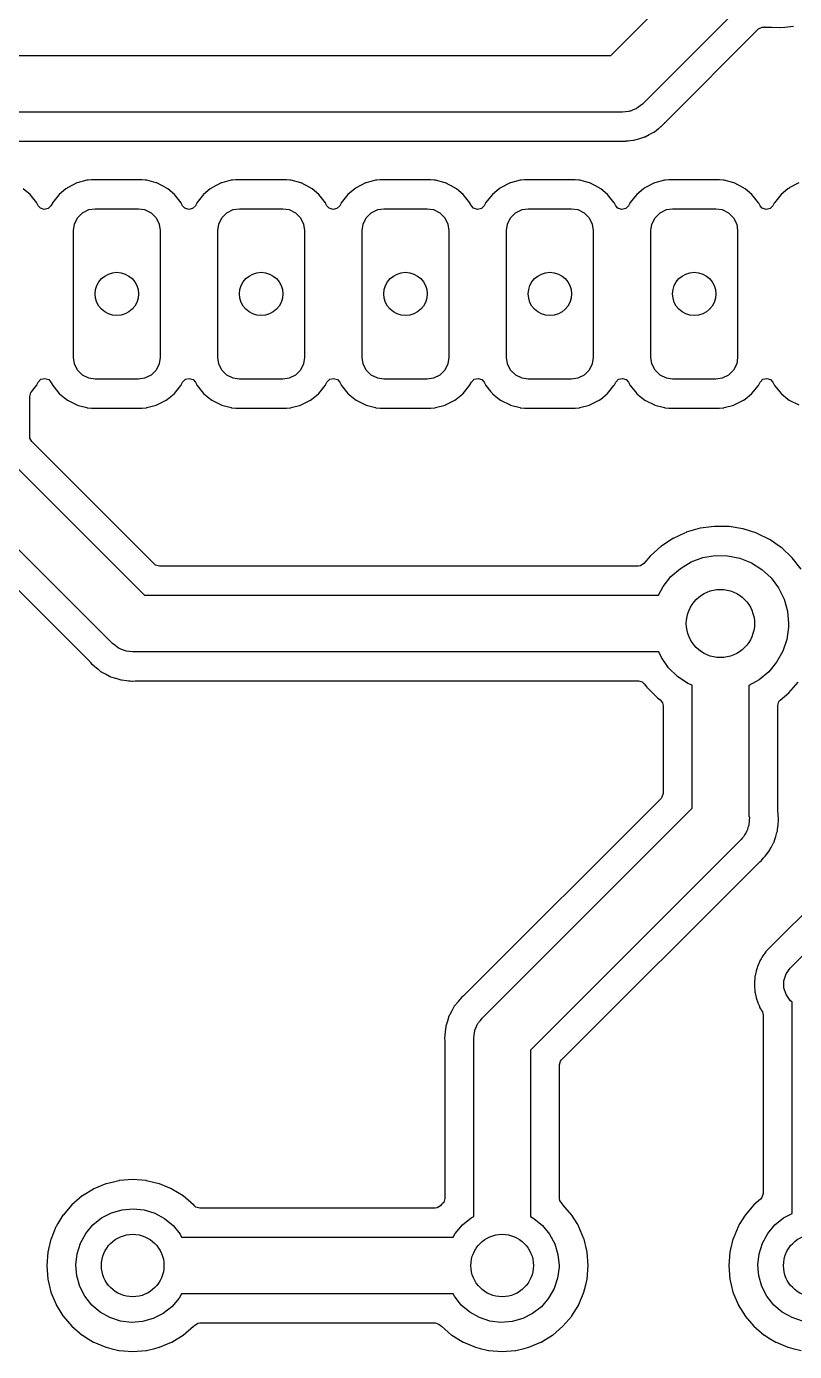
# Model space of a CAD drawing. Extents: x 71 to 221, y -163 to -63.
# Drawn here: x 169.83 to 183.34, y -140.91 to -117.59 of the extents above; entities that cross this region are included whole.
import ezdxf

# ---------------------------------------------------------------- set-up
doc = ezdxf.new("R2010")
doc.units = 0
doc.layers.add('BLACK', color=7, linetype='CONTINUOUS')

msp = doc.modelspace()

# ---------------------------------------------------------------- linework, layer by layer
at = {"layer": 'BLACK', "linetype": 'CONTINUOUS'}
for p, q in [((180.113, -118.1), (181.896, -116.317)), ((182.605, -117.022), (180.674, -118.954)), ((181.071, -119.275), (182.71, -117.636)), ((182.71, -117.636), (182.772, -117.602)), ((182.772, -117.602), (182.817, -117.602)), ((182.817, -117.602), (182.817, -117.601)), ((182.817, -117.601), (182.821, -117.601)), ((182.821, -117.601), (182.826, -117.602)), ((182.826, -117.602), (182.936, -117.607)), ((182.936, -117.607), (183.075, -117.612)), ((183.075, -117.612), (183.075, -117.612)), ((183.075, -117.612), (183.08, -117.612)), ((183.08, -117.612), (183.171, -117.602)), ((183.171, -117.602), (183.328, -117.585)), ((167.1, -118.1), (180.113, -118.1)), ((180.32, -119.1), (167.307, -119.1)), ((180.37, -119.093), (180.32, -119.1)), ((180.421, -119.09), (180.37, -119.093)), ((180.44, -119.083), (180.421, -119.09)), ((180.46, -119.08), (180.44, -119.083)), ((180.507, -119.059), (180.46, -119.08)), ((180.555, -119.041), (180.507, -119.059)), ((180.571, -119.03), (180.555, -119.041)), ((180.589, -119.021), (180.571, -119.03)), ((180.628, -118.988), (180.589, -119.021)), ((180.669, -118.958), (180.628, -118.988)), ((180.674, -118.954), (180.669, -118.958)), ((180.881, -119.444), (180.953, -119.385)), ((180.953, -119.385), (180.954, -119.385)), ((180.954, -119.385), (180.993, -119.353)), ((180.993, -119.353), (180.995, -119.351)), ((180.995, -119.351), (180.996, -119.35)), ((180.996, -119.35), (181.001, -119.346)), ((181.001, -119.346), (181.034, -119.319)), ((181.034, -119.319), (181.056, -119.293)), ((181.056, -119.293), (181.059, -119.289)), ((181.059, -119.289), (181.063, -119.284)), ((181.063, -119.284), (181.071, -119.275)), ((167.57, -119.608), (180.258, -119.608)), ((180.258, -119.608), (180.272, -119.609)), ((180.272, -119.609), (180.303, -119.613)), ((180.303, -119.613), (180.303, -119.613)), ((180.303, -119.613), (180.309, -119.613)), ((180.309, -119.613), (180.336, -119.611)), ((180.336, -119.611), (180.359, -119.609)), ((180.359, -119.609), (180.364, -119.609)), ((180.364, -119.609), (180.367, -119.608)), ((180.367, -119.608), (180.37, -119.608)), ((180.37, -119.608), (180.382, -119.607)), ((180.382, -119.607), (180.413, -119.604)), ((180.413, -119.604), (180.414, -119.604)), ((180.414, -119.604), (180.458, -119.6)), ((180.458, -119.6), (180.506, -119.596)), ((180.506, -119.596), (180.512, -119.595)), ((180.512, -119.595), (180.517, -119.594)), ((180.517, -119.594), (180.606, -119.567)), ((180.606, -119.567), (180.607, -119.567)), ((180.607, -119.567), (180.69, -119.543)), ((180.69, -119.543), (180.696, -119.541)), ((180.69, -119.543), (180.69, -119.543)), ((180.696, -119.541), (180.701, -119.538)), ((180.701, -119.538), (180.706, -119.537)), ((180.706, -119.537), (180.713, -119.533)), ((180.713, -119.533), (180.788, -119.493)), ((180.788, -119.493), (180.789, -119.493)), ((180.789, -119.493), (180.866, -119.453)), ((180.866, -119.453), (180.872, -119.45)), ((180.872, -119.45), (180.876, -119.447)), ((180.876, -119.447), (180.881, -119.444)), ((170.894, -120.299), (170.725, -120.344)), ((170.899, -120.298), (170.894, -120.299)), ((170.894, -120.299), (170.894, -120.299)), ((170.914, -120.296), (170.899, -120.298)), ((170.974, -120.292), (170.914, -120.296)), ((170.977, -120.291), (170.974, -120.292)), ((170.974, -120.292), (170.974, -120.292)), ((171.863, -120.291), (170.977, -120.291)), ((171.866, -120.292), (171.863, -120.291)), ((171.926, -120.296), (171.866, -120.292)), ((171.866, -120.292), (171.866, -120.292)), ((171.941, -120.298), (171.926, -120.296)), ((171.946, -120.299), (171.941, -120.298)), ((172.115, -120.344), (171.946, -120.299)), ((171.946, -120.299), (171.946, -120.299)), ((173.434, -120.299), (173.265, -120.344)), ((173.439, -120.298), (173.434, -120.299)), ((173.434, -120.299), (173.434, -120.299)), ((173.454, -120.296), (173.439, -120.298)), ((173.514, -120.292), (173.454, -120.296)), ((173.517, -120.291), (173.514, -120.292)), ((173.514, -120.292), (173.514, -120.292)), ((174.403, -120.291), (173.517, -120.291)), ((174.406, -120.292), (174.403, -120.291)), ((174.466, -120.296), (174.406, -120.292)), ((174.406, -120.292), (174.406, -120.292)), ((174.481, -120.298), (174.466, -120.296)), ((174.486, -120.299), (174.481, -120.298)), ((174.655, -120.344), (174.486, -120.299)), ((174.486, -120.299), (174.486, -120.299)), ((175.974, -120.299), (175.805, -120.344)), ((175.979, -120.298), (175.974, -120.299)), ((175.974, -120.299), (175.974, -120.299)), ((175.994, -120.296), (175.979, -120.298)), ((176.054, -120.292), (175.994, -120.296)), ((176.057, -120.291), (176.054, -120.292)), ((176.054, -120.292), (176.054, -120.292)), ((176.943, -120.291), (176.057, -120.291)), ((176.946, -120.292), (176.943, -120.291)), ((177.006, -120.296), (176.946, -120.292)), ((176.946, -120.292), (176.946, -120.292)), ((177.021, -120.298), (177.006, -120.296)), ((177.026, -120.299), (177.021, -120.298)), ((177.195, -120.344), (177.026, -120.299)), ((177.026, -120.299), (177.026, -120.299)), ((178.514, -120.299), (178.345, -120.344)), ((178.519, -120.298), (178.514, -120.299)), ((178.514, -120.299), (178.514, -120.299)), ((178.534, -120.296), (178.519, -120.298)), ((178.594, -120.292), (178.534, -120.296)), ((178.597, -120.291), (178.594, -120.292)), ((178.594, -120.292), (178.594, -120.292)), ((179.483, -120.291), (178.597, -120.291)), ((179.486, -120.292), (179.483, -120.291)), ((179.546, -120.296), (179.486, -120.292)), ((179.486, -120.292), (179.486, -120.292)), ((179.561, -120.298), (179.546, -120.296)), ((179.566, -120.299), (179.561, -120.298)), ((179.735, -120.344), (179.566, -120.299)), ((179.566, -120.299), (179.566, -120.299)), ((181.054, -120.299), (180.885, -120.344)), ((181.059, -120.298), (181.054, -120.299)), ((181.054, -120.299), (181.054, -120.299)), ((181.074, -120.296), (181.059, -120.298)), ((181.134, -120.292), (181.074, -120.296)), ((181.137, -120.291), (181.134, -120.292)), ((181.134, -120.292), (181.134, -120.292)), ((182.023, -120.291), (181.137, -120.291)), ((182.026, -120.292), (182.023, -120.291)), ((182.086, -120.296), (182.026, -120.292)), ((182.026, -120.292), (182.026, -120.292)), ((182.101, -120.298), (182.086, -120.296)), ((182.106, -120.299), (182.101, -120.298)), ((182.275, -120.344), (182.106, -120.299)), ((182.106, -120.299), (182.106, -120.299)), ((169.893, -120.549), (169.775, -120.452)), ((170.011, -120.694), (169.893, -120.549)), ((170.407, -120.549), (170.289, -120.694)), ((170.525, -120.452), (170.407, -120.549)), ((170.547, -120.435), (170.525, -120.452)), ((170.552, -120.431), (170.547, -120.435)), ((170.547, -120.435), (170.547, -120.435)), ((170.718, -120.346), (170.552, -120.431)), ((170.725, -120.344), (170.718, -120.346)), ((172.122, -120.346), (172.115, -120.344)), ((172.288, -120.431), (172.122, -120.346)), ((172.293, -120.435), (172.288, -120.431)), ((172.315, -120.452), (172.293, -120.435)), ((172.293, -120.435), (172.293, -120.435)), ((172.433, -120.549), (172.315, -120.452)), ((172.551, -120.694), (172.433, -120.549)), ((172.947, -120.549), (172.829, -120.694)), ((173.065, -120.452), (172.947, -120.549)), ((173.087, -120.435), (173.065, -120.452)), ((173.092, -120.431), (173.087, -120.435)), ((173.087, -120.435), (173.087, -120.435)), ((173.258, -120.346), (173.092, -120.431)), ((173.265, -120.344), (173.258, -120.346)), ((174.662, -120.346), (174.655, -120.344)), ((174.828, -120.431), (174.662, -120.346)), ((174.833, -120.435), (174.828, -120.431)), ((174.855, -120.452), (174.833, -120.435)), ((174.833, -120.435), (174.833, -120.435)), ((174.973, -120.549), (174.855, -120.452)), ((175.091, -120.694), (174.973, -120.549)), ((175.487, -120.549), (175.369, -120.694)), ((175.605, -120.452), (175.487, -120.549)), ((175.627, -120.435), (175.605, -120.452)), ((175.632, -120.431), (175.627, -120.435)), ((175.627, -120.435), (175.627, -120.435)), ((175.798, -120.346), (175.632, -120.431)), ((175.805, -120.344), (175.798, -120.346)), ((177.202, -120.346), (177.195, -120.344)), ((177.368, -120.431), (177.202, -120.346)), ((177.373, -120.435), (177.368, -120.431)), ((177.395, -120.452), (177.373, -120.435)), ((177.373, -120.435), (177.373, -120.435)), ((177.513, -120.549), (177.395, -120.452)), ((177.631, -120.694), (177.513, -120.549)), ((178.027, -120.549), (177.909, -120.694)), ((178.145, -120.452), (178.027, -120.549)), ((178.167, -120.435), (178.145, -120.452)), ((178.172, -120.431), (178.167, -120.435)), ((178.167, -120.435), (178.167, -120.435)), ((178.338, -120.346), (178.172, -120.431)), ((178.345, -120.344), (178.338, -120.346)), ((179.742, -120.346), (179.735, -120.344)), ((179.908, -120.431), (179.742, -120.346)), ((179.913, -120.435), (179.908, -120.431)), ((179.935, -120.452), (179.913, -120.435)), ((179.913, -120.435), (179.913, -120.435)), ((180.053, -120.549), (179.935, -120.452)), ((180.171, -120.694), (180.053, -120.549)), ((180.567, -120.549), (180.449, -120.694)), ((180.685, -120.452), (180.567, -120.549)), ((180.707, -120.435), (180.685, -120.452)), ((180.712, -120.431), (180.707, -120.435)), ((180.707, -120.435), (180.707, -120.435)), ((180.878, -120.346), (180.712, -120.431)), ((180.885, -120.344), (180.878, -120.346)), ((182.282, -120.346), (182.275, -120.344)), ((182.448, -120.431), (182.282, -120.346)), ((182.453, -120.435), (182.448, -120.431)), ((182.475, -120.452), (182.453, -120.435)), ((182.453, -120.435), (182.453, -120.435)), ((182.593, -120.549), (182.475, -120.452)), ((182.711, -120.694), (182.593, -120.549)), ((183.107, -120.549), (182.989, -120.694)), ((183.225, -120.452), (183.107, -120.549)), ((183.247, -120.435), (183.225, -120.452)), ((183.252, -120.431), (183.247, -120.435)), ((183.247, -120.435), (183.247, -120.435)), ((183.418, -120.346), (183.252, -120.431)), ((170.014, -120.7), (170.011, -120.694)), ((170.038, -120.746), (170.014, -120.7)), ((170.014, -120.7), (170.014, -120.7)), ((170.077, -120.792), (170.038, -120.746)), ((170.145, -120.815), (170.077, -120.792)), ((170.214, -120.798), (170.145, -120.815)), ((170.262, -120.746), (170.214, -120.798)), ((170.286, -120.7), (170.262, -120.746)), ((170.289, -120.694), (170.286, -120.7)), ((170.286, -120.7), (170.286, -120.7)), ((170.93, -120.816), (171.039, -120.8)), ((171.039, -120.8), (171.801, -120.8)), ((171.801, -120.8), (171.91, -120.816)), ((172.554, -120.7), (172.551, -120.694)), ((172.578, -120.746), (172.554, -120.7)), ((172.554, -120.7), (172.554, -120.7)), ((172.617, -120.792), (172.578, -120.746)), ((172.685, -120.815), (172.617, -120.792)), ((172.754, -120.798), (172.685, -120.815)), ((172.802, -120.746), (172.754, -120.798)), ((172.826, -120.7), (172.802, -120.746)), ((172.829, -120.694), (172.826, -120.7)), ((172.826, -120.7), (172.826, -120.7)), ((173.47, -120.816), (173.579, -120.8)), ((173.579, -120.8), (174.341, -120.8)), ((174.341, -120.8), (174.45, -120.816)), ((175.094, -120.7), (175.091, -120.694)), ((175.118, -120.746), (175.094, -120.7)), ((175.094, -120.7), (175.094, -120.7)), ((175.157, -120.792), (175.118, -120.746)), ((175.225, -120.815), (175.157, -120.792)), ((175.294, -120.798), (175.225, -120.815)), ((175.342, -120.746), (175.294, -120.798)), ((175.366, -120.7), (175.342, -120.746)), ((175.369, -120.694), (175.366, -120.7)), ((175.366, -120.7), (175.366, -120.7)), ((176.01, -120.816), (176.119, -120.8)), ((176.119, -120.8), (176.881, -120.8)), ((176.881, -120.8), (176.99, -120.816)), ((177.634, -120.7), (177.631, -120.694)), ((177.658, -120.746), (177.634, -120.7)), ((177.634, -120.7), (177.634, -120.7)), ((177.697, -120.792), (177.658, -120.746)), ((177.765, -120.815), (177.697, -120.792)), ((177.834, -120.798), (177.765, -120.815)), ((177.882, -120.746), (177.834, -120.798)), ((177.906, -120.7), (177.882, -120.746)), ((177.909, -120.694), (177.906, -120.7)), ((177.906, -120.7), (177.906, -120.7)), ((178.55, -120.816), (178.659, -120.8)), ((178.659, -120.8), (179.421, -120.8)), ((179.421, -120.8), (179.53, -120.816)), ((180.174, -120.7), (180.171, -120.694)), ((180.198, -120.746), (180.174, -120.7)), ((180.174, -120.7), (180.174, -120.7)), ((180.237, -120.792), (180.198, -120.746)), ((180.305, -120.815), (180.237, -120.792)), ((180.374, -120.798), (180.305, -120.815)), ((180.422, -120.746), (180.374, -120.798)), ((180.446, -120.7), (180.422, -120.746)), ((180.449, -120.694), (180.446, -120.7)), ((180.446, -120.7), (180.446, -120.7)), ((181.09, -120.816), (181.199, -120.8)), ((181.199, -120.8), (181.961, -120.8)), ((181.961, -120.8), (182.07, -120.816)), ((182.714, -120.7), (182.711, -120.694)), ((182.738, -120.746), (182.714, -120.7)), ((182.714, -120.7), (182.714, -120.7)), ((182.777, -120.792), (182.738, -120.746)), ((182.845, -120.815), (182.777, -120.792)), ((182.914, -120.798), (182.845, -120.815)), ((182.962, -120.746), (182.914, -120.798)), ((182.986, -120.7), (182.962, -120.746)), ((182.989, -120.694), (182.986, -120.7)), ((182.986, -120.7), (182.986, -120.7)), ((170.674, -121.072), (170.729, -120.96)), ((170.729, -120.96), (170.817, -120.871)), ((170.817, -120.871), (170.93, -120.816)), ((171.91, -120.816), (172.022, -120.871)), ((172.022, -120.871), (172.111, -120.959)), ((172.111, -120.959), (172.166, -121.072)), ((173.214, -121.072), (173.269, -120.96)), ((173.269, -120.96), (173.357, -120.871)), ((173.357, -120.871), (173.47, -120.816)), ((174.45, -120.816), (174.562, -120.871)), ((174.562, -120.871), (174.651, -120.959)), ((174.651, -120.959), (174.706, -121.072)), ((175.754, -121.072), (175.809, -120.96)), ((175.809, -120.96), (175.897, -120.871)), ((175.897, -120.871), (176.01, -120.816)), ((176.99, -120.816), (177.102, -120.871)), ((177.102, -120.871), (177.191, -120.959)), ((177.191, -120.959), (177.246, -121.072)), ((178.294, -121.072), (178.349, -120.96)), ((178.349, -120.96), (178.437, -120.871)), ((178.437, -120.871), (178.55, -120.816)), ((179.53, -120.816), (179.642, -120.871)), ((179.642, -120.871), (179.731, -120.959)), ((179.731, -120.959), (179.786, -121.072)), ((180.834, -121.072), (180.889, -120.96)), ((180.889, -120.96), (180.977, -120.871)), ((180.977, -120.871), (181.09, -120.816)), ((182.07, -120.816), (182.182, -120.871)), ((182.182, -120.871), (182.271, -120.959)), ((182.271, -120.959), (182.326, -121.072)), ((170.658, -121.181), (170.674, -121.072)), ((170.658, -123.419), (170.658, -121.181)), ((172.166, -121.072), (172.182, -121.181)), ((172.182, -121.181), (172.182, -123.419)), ((173.198, -121.181), (173.214, -121.072)), ((173.198, -123.419), (173.198, -121.181)), ((174.706, -121.072), (174.722, -121.181)), ((174.722, -121.181), (174.722, -123.419)), ((175.738, -121.181), (175.754, -121.072)), ((175.738, -123.419), (175.738, -121.181)), ((177.246, -121.072), (177.262, -121.181)), ((177.262, -121.181), (177.262, -123.419)), ((178.278, -121.181), (178.294, -121.072)), ((178.278, -123.419), (178.278, -121.181)), ((179.786, -121.072), (179.802, -121.181)), ((179.802, -121.181), (179.802, -123.419)), ((180.818, -121.181), (180.834, -121.072)), ((180.818, -123.419), (180.818, -121.181)), ((182.326, -121.072), (182.342, -121.181)), ((182.342, -121.181), (182.342, -123.419)), ((170.674, -123.528), (170.658, -123.419)), ((170.729, -123.641), (170.674, -123.528)), ((172.166, -123.528), (172.111, -123.64)), ((172.182, -123.419), (172.166, -123.528)), ((173.214, -123.528), (173.198, -123.419)), ((173.269, -123.641), (173.214, -123.528)), ((174.706, -123.528), (174.651, -123.64)), ((174.722, -123.419), (174.706, -123.528)), ((175.754, -123.528), (175.738, -123.419)), ((175.809, -123.641), (175.754, -123.528)), ((177.246, -123.528), (177.191, -123.64)), ((177.262, -123.419), (177.246, -123.528)), ((178.294, -123.528), (178.278, -123.419)), ((178.349, -123.641), (178.294, -123.528)), ((179.786, -123.528), (179.731, -123.64)), ((179.802, -123.419), (179.786, -123.528)), ((180.834, -123.528), (180.818, -123.419)), ((180.889, -123.641), (180.834, -123.528)), ((182.326, -123.528), (182.271, -123.64)), ((182.342, -123.419), (182.326, -123.528)), ((170.038, -123.854), (170.086, -123.802)), ((170.086, -123.802), (170.155, -123.785)), ((170.155, -123.785), (170.223, -123.808)), ((170.223, -123.808), (170.262, -123.854)), ((170.818, -123.729), (170.729, -123.641)), ((170.93, -123.784), (170.818, -123.729)), ((171.039, -123.8), (170.93, -123.784)), ((171.801, -123.8), (171.039, -123.8)), ((171.91, -123.784), (171.801, -123.8)), ((172.023, -123.729), (171.91, -123.784)), ((172.111, -123.64), (172.023, -123.729)), ((172.578, -123.854), (172.626, -123.802)), ((172.626, -123.802), (172.695, -123.785)), ((172.695, -123.785), (172.763, -123.808)), ((172.763, -123.808), (172.802, -123.854)), ((173.358, -123.729), (173.269, -123.641)), ((173.47, -123.784), (173.358, -123.729)), ((173.579, -123.8), (173.47, -123.784)), ((174.341, -123.8), (173.579, -123.8)), ((174.45, -123.784), (174.341, -123.8)), ((174.563, -123.729), (174.45, -123.784)), ((174.651, -123.64), (174.563, -123.729)), ((175.118, -123.854), (175.166, -123.802)), ((175.166, -123.802), (175.235, -123.785)), ((175.235, -123.785), (175.303, -123.808)), ((175.303, -123.808), (175.342, -123.854)), ((175.898, -123.729), (175.809, -123.641)), ((176.01, -123.784), (175.898, -123.729)), ((176.119, -123.8), (176.01, -123.784)), ((176.881, -123.8), (176.119, -123.8)), ((176.99, -123.784), (176.881, -123.8)), ((177.103, -123.729), (176.99, -123.784)), ((177.191, -123.64), (177.103, -123.729)), ((177.658, -123.854), (177.706, -123.802)), ((177.706, -123.802), (177.775, -123.785)), ((177.775, -123.785), (177.843, -123.808)), ((177.843, -123.808), (177.882, -123.854)), ((178.438, -123.729), (178.349, -123.641)), ((178.55, -123.784), (178.438, -123.729)), ((178.659, -123.8), (178.55, -123.784)), ((179.421, -123.8), (178.659, -123.8)), ((179.53, -123.784), (179.421, -123.8)), ((179.643, -123.729), (179.53, -123.784)), ((179.731, -123.64), (179.643, -123.729)), ((180.198, -123.854), (180.246, -123.802)), ((180.246, -123.802), (180.315, -123.785)), ((180.315, -123.785), (180.383, -123.808)), ((180.383, -123.808), (180.422, -123.854)), ((180.978, -123.729), (180.889, -123.641)), ((181.09, -123.784), (180.978, -123.729)), ((181.199, -123.8), (181.09, -123.784)), ((181.961, -123.8), (181.199, -123.8)), ((182.07, -123.784), (181.961, -123.8)), ((182.183, -123.729), (182.07, -123.784)), ((182.271, -123.64), (182.183, -123.729)), ((182.738, -123.854), (182.786, -123.802)), ((182.786, -123.802), (182.855, -123.785)), ((182.855, -123.785), (182.923, -123.808)), ((182.923, -123.808), (182.962, -123.854)), ((169.888, -124.102), (169.909, -124.034)), ((169.909, -124.034), (169.917, -124.023)), ((169.917, -124.023), (170.007, -123.911)), ((170.007, -123.911), (170.011, -123.906)), ((170.007, -123.911), (170.007, -123.911)), ((170.011, -123.906), (170.014, -123.9)), ((170.014, -123.9), (170.038, -123.854)), ((170.014, -123.9), (170.014, -123.9)), ((170.262, -123.854), (170.286, -123.9)), ((170.286, -123.9), (170.286, -123.9)), ((170.286, -123.9), (170.289, -123.906)), ((170.289, -123.906), (170.293, -123.911)), ((170.293, -123.911), (170.293, -123.911)), ((170.293, -123.911), (170.383, -124.023)), ((170.383, -124.023), (170.407, -124.051)), ((170.407, -124.051), (170.412, -124.056)), ((170.412, -124.056), (170.527, -124.149)), ((172.313, -124.149), (172.428, -124.056)), ((172.428, -124.056), (172.433, -124.051)), ((172.433, -124.051), (172.457, -124.023)), ((172.457, -124.023), (172.547, -123.911)), ((172.547, -123.911), (172.551, -123.906)), ((172.547, -123.911), (172.547, -123.911)), ((172.551, -123.906), (172.554, -123.9)), ((172.554, -123.9), (172.578, -123.854)), ((172.554, -123.9), (172.554, -123.9)), ((172.802, -123.854), (172.826, -123.9)), ((172.826, -123.9), (172.826, -123.9)), ((172.826, -123.9), (172.829, -123.906)), ((172.829, -123.906), (172.833, -123.911)), ((172.833, -123.911), (172.833, -123.911)), ((172.833, -123.911), (172.923, -124.023)), ((172.923, -124.023), (172.947, -124.051)), ((172.947, -124.051), (172.952, -124.056)), ((172.952, -124.056), (173.067, -124.149)), ((174.853, -124.149), (174.968, -124.056)), ((174.968, -124.056), (174.973, -124.051)), ((174.973, -124.051), (174.997, -124.023)), ((174.997, -124.023), (175.087, -123.911)), ((175.087, -123.911), (175.091, -123.906)), ((175.087, -123.911), (175.087, -123.911)), ((175.091, -123.906), (175.094, -123.9)), ((175.094, -123.9), (175.118, -123.854)), ((175.094, -123.9), (175.094, -123.9)), ((175.342, -123.854), (175.366, -123.9)), ((175.366, -123.9), (175.366, -123.9)), ((175.366, -123.9), (175.369, -123.906)), ((175.369, -123.906), (175.373, -123.911)), ((175.373, -123.911), (175.373, -123.911)), ((175.373, -123.911), (175.463, -124.023)), ((175.463, -124.023), (175.487, -124.051)), ((175.487, -124.051), (175.492, -124.056)), ((175.492, -124.056), (175.607, -124.149)), ((177.393, -124.149), (177.508, -124.056)), ((177.508, -124.056), (177.513, -124.051)), ((177.513, -124.051), (177.537, -124.023)), ((177.537, -124.023), (177.627, -123.911)), ((177.627, -123.911), (177.631, -123.906)), ((177.627, -123.911), (177.627, -123.911)), ((177.631, -123.906), (177.634, -123.9)), ((177.634, -123.9), (177.658, -123.854)), ((177.634, -123.9), (177.634, -123.9)), ((177.882, -123.854), (177.906, -123.9)), ((177.906, -123.9), (177.906, -123.9)), ((177.906, -123.9), (177.909, -123.906)), ((177.909, -123.906), (177.913, -123.911)), ((177.913, -123.911), (177.913, -123.911)), ((177.913, -123.911), (178.003, -124.023)), ((178.003, -124.023), (178.027, -124.051)), ((178.027, -124.051), (178.032, -124.056)), ((178.032, -124.056), (178.147, -124.149)), ((179.933, -124.149), (180.048, -124.056)), ((180.048, -124.056), (180.053, -124.051)), ((180.053, -124.051), (180.077, -124.023)), ((180.077, -124.023), (180.167, -123.911)), ((180.167, -123.911), (180.171, -123.906)), ((180.167, -123.911), (180.167, -123.911)), ((180.171, -123.906), (180.174, -123.9)), ((180.174, -123.9), (180.198, -123.854)), ((180.174, -123.9), (180.174, -123.9)), ((180.422, -123.854), (180.446, -123.9)), ((180.446, -123.9), (180.446, -123.9)), ((180.446, -123.9), (180.449, -123.906)), ((180.449, -123.906), (180.453, -123.911)), ((180.453, -123.911), (180.453, -123.911)), ((180.453, -123.911), (180.543, -124.023)), ((180.543, -124.023), (180.567, -124.051)), ((180.567, -124.051), (180.572, -124.056)), ((180.572, -124.056), (180.687, -124.149)), ((182.473, -124.149), (182.588, -124.056)), ((182.588, -124.056), (182.593, -124.051)), ((182.593, -124.051), (182.617, -124.023)), ((182.617, -124.023), (182.707, -123.911)), ((182.707, -123.911), (182.711, -123.906)), ((182.707, -123.911), (182.707, -123.911)), ((182.711, -123.906), (182.714, -123.9)), ((182.714, -123.9), (182.738, -123.854)), ((182.714, -123.9), (182.714, -123.9)), ((182.962, -123.854), (182.986, -123.9)), ((182.986, -123.9), (182.986, -123.9)), ((182.986, -123.9), (182.989, -123.906)), ((182.989, -123.906), (182.993, -123.911)), ((182.993, -123.911), (182.993, -123.911)), ((182.993, -123.911), (183.083, -124.023)), ((183.083, -124.023), (183.107, -124.051)), ((183.107, -124.051), (183.112, -124.056)), ((183.112, -124.056), (183.227, -124.149)), ((169.888, -124.81), (169.888, -124.102)), ((170.527, -124.149), (170.552, -124.169)), ((170.552, -124.169), (170.718, -124.254)), ((170.718, -124.254), (170.725, -124.256)), ((170.725, -124.256), (170.725, -124.256)), ((170.725, -124.256), (170.894, -124.301)), ((171.946, -124.301), (172.115, -124.256)), ((172.115, -124.256), (172.122, -124.254)), ((172.115, -124.256), (172.115, -124.256)), ((172.122, -124.254), (172.288, -124.169)), ((172.288, -124.169), (172.313, -124.149)), ((173.067, -124.149), (173.092, -124.169)), ((173.092, -124.169), (173.258, -124.254)), ((173.258, -124.254), (173.265, -124.256)), ((173.265, -124.256), (173.265, -124.256)), ((173.265, -124.256), (173.434, -124.301)), ((174.486, -124.301), (174.655, -124.256)), ((174.655, -124.256), (174.662, -124.254)), ((174.655, -124.256), (174.655, -124.256)), ((174.662, -124.254), (174.828, -124.169)), ((174.828, -124.169), (174.853, -124.149)), ((175.607, -124.149), (175.632, -124.169)), ((175.632, -124.169), (175.798, -124.254)), ((175.798, -124.254), (175.805, -124.256)), ((175.805, -124.256), (175.805, -124.256)), ((175.805, -124.256), (175.974, -124.301)), ((177.026, -124.301), (177.195, -124.256)), ((177.195, -124.256), (177.202, -124.254)), ((177.195, -124.256), (177.195, -124.256)), ((177.202, -124.254), (177.368, -124.169)), ((177.368, -124.169), (177.393, -124.149)), ((178.147, -124.149), (178.172, -124.169)), ((178.172, -124.169), (178.338, -124.254)), ((178.338, -124.254), (178.345, -124.256)), ((178.345, -124.256), (178.345, -124.256)), ((178.345, -124.256), (178.514, -124.301)), ((179.566, -124.301), (179.735, -124.256)), ((179.735, -124.256), (179.742, -124.254)), ((179.735, -124.256), (179.735, -124.256)), ((179.742, -124.254), (179.908, -124.169)), ((179.908, -124.169), (179.933, -124.149)), ((180.687, -124.149), (180.712, -124.169)), ((180.712, -124.169), (180.878, -124.254)), ((180.878, -124.254), (180.885, -124.256)), ((180.885, -124.256), (180.885, -124.256)), ((180.885, -124.256), (181.054, -124.301)), ((182.106, -124.301), (182.275, -124.256)), ((182.275, -124.256), (182.282, -124.254)), ((182.275, -124.256), (182.275, -124.256)), ((182.282, -124.254), (182.448, -124.169)), ((182.448, -124.169), (182.473, -124.149)), ((183.227, -124.149), (183.252, -124.169)), ((183.252, -124.169), (183.418, -124.254)), ((170.894, -124.301), (170.894, -124.301)), ((170.894, -124.301), (170.899, -124.302)), ((170.899, -124.302), (170.905, -124.303)), ((170.905, -124.303), (170.974, -124.308)), ((170.974, -124.308), (170.974, -124.308)), ((170.974, -124.308), (170.977, -124.308)), ((170.977, -124.308), (171.863, -124.308)), ((171.863, -124.308), (171.866, -124.308)), ((171.866, -124.308), (171.935, -124.303)), ((171.866, -124.308), (171.866, -124.308)), ((171.935, -124.303), (171.941, -124.302)), ((171.941, -124.302), (171.946, -124.301)), ((171.946, -124.301), (171.946, -124.301)), ((173.434, -124.301), (173.434, -124.301)), ((173.434, -124.301), (173.439, -124.302)), ((173.439, -124.302), (173.445, -124.303)), ((173.445, -124.303), (173.514, -124.308)), ((173.514, -124.308), (173.514, -124.308)), ((173.514, -124.308), (173.517, -124.308)), ((173.517, -124.308), (174.403, -124.308)), ((174.403, -124.308), (174.406, -124.308)), ((174.406, -124.308), (174.475, -124.303)), ((174.406, -124.308), (174.406, -124.308)), ((174.475, -124.303), (174.481, -124.302)), ((174.481, -124.302), (174.486, -124.301)), ((174.486, -124.301), (174.486, -124.301)), ((175.974, -124.301), (175.974, -124.301)), ((175.974, -124.301), (175.979, -124.302)), ((175.979, -124.302), (175.985, -124.303)), ((175.985, -124.303), (176.054, -124.308)), ((176.054, -124.308), (176.054, -124.308)), ((176.054, -124.308), (176.057, -124.308)), ((176.057, -124.308), (176.943, -124.308)), ((176.943, -124.308), (176.946, -124.308)), ((176.946, -124.308), (177.015, -124.303)), ((176.946, -124.308), (176.946, -124.308)), ((177.015, -124.303), (177.021, -124.302)), ((177.021, -124.302), (177.026, -124.301)), ((177.026, -124.301), (177.026, -124.301)), ((178.514, -124.301), (178.514, -124.301)), ((178.514, -124.301), (178.519, -124.302)), ((178.519, -124.302), (178.525, -124.303)), ((178.525, -124.303), (178.594, -124.308)), ((178.594, -124.308), (178.594, -124.308)), ((178.594, -124.308), (178.597, -124.308)), ((178.597, -124.308), (179.483, -124.308)), ((179.483, -124.308), (179.486, -124.308)), ((179.486, -124.308), (179.555, -124.303)), ((179.486, -124.308), (179.486, -124.308)), ((179.555, -124.303), (179.561, -124.302)), ((179.561, -124.302), (179.566, -124.301)), ((179.566, -124.301), (179.566, -124.301)), ((181.054, -124.301), (181.054, -124.301)), ((181.054, -124.301), (181.059, -124.302)), ((181.059, -124.302), (181.065, -124.303)), ((181.065, -124.303), (181.134, -124.308)), ((181.134, -124.308), (181.134, -124.308)), ((181.134, -124.308), (181.137, -124.308)), ((181.137, -124.308), (182.023, -124.308)), ((182.023, -124.308), (182.026, -124.308)), ((182.026, -124.308), (182.095, -124.303)), ((182.026, -124.308), (182.026, -124.308)), ((182.095, -124.303), (182.101, -124.302)), ((182.101, -124.302), (182.106, -124.301)), ((182.106, -124.301), (182.106, -124.301)), ((169.891, -124.837), (169.888, -124.81)), ((169.925, -124.899), (169.891, -124.837)), ((172.081, -127.055), (169.925, -124.899)), ((169.38, -125.073), (171.907, -127.6)), ((171.346, -128.454), (168.526, -125.634)), ((168.205, -126.031), (170.943, -128.769)), ((181.935, -126.39), (181.684, -126.424)), ((181.94, -126.39), (181.935, -126.39)), ((182.062, -126.392), (181.94, -126.39)), ((181.94, -126.39), (181.94, -126.39)), ((182.189, -126.393), (182.062, -126.392)), ((182.194, -126.394), (182.189, -126.393)), ((182.435, -126.433), (182.194, -126.394)), ((182.194, -126.394), (182.194, -126.394)), ((181.205, -126.604), (181.001, -126.738)), ((181.209, -126.602), (181.205, -126.604)), ((181.405, -126.511), (181.209, -126.602)), ((181.436, -126.497), (181.405, -126.511)), ((181.44, -126.495), (181.436, -126.497)), ((181.436, -126.497), (181.436, -126.497)), ((181.684, -126.424), (181.44, -126.495)), ((182.44, -126.434), (182.435, -126.433)), ((182.682, -126.511), (182.44, -126.434)), ((182.686, -126.514), (182.682, -126.511)), ((182.905, -126.622), (182.686, -126.514)), ((182.686, -126.514), (182.686, -126.514)), ((182.91, -126.624), (182.905, -126.622)), ((182.905, -126.622), (182.905, -126.622)), ((182.913, -126.626), (182.91, -126.624)), ((183.074, -126.738), (182.913, -126.626)), ((182.913, -126.626), (182.913, -126.626)), ((180.997, -126.741), (180.808, -126.91)), ((181.001, -126.738), (180.997, -126.741)), ((181.001, -126.738), (181.001, -126.738)), ((183.118, -126.769), (183.074, -126.738)), ((183.303, -126.943), (183.118, -126.769)), ((172.102, -127.071), (172.081, -127.055)), ((172.17, -127.091), (172.102, -127.071)), ((180.597, -127.091), (172.17, -127.091)), ((180.635, -127.086), (180.597, -127.091)), ((180.694, -127.046), (180.635, -127.086)), ((180.805, -126.913), (180.694, -127.046)), ((180.808, -126.91), (180.805, -126.913)), ((180.805, -126.913), (180.805, -126.913)), ((181.335, -127.129), (181.523, -127.017)), ((181.523, -127.017), (181.729, -126.941)), ((181.729, -126.941), (181.946, -126.904)), ((181.946, -126.904), (182.165, -126.907)), ((182.165, -126.907), (182.381, -126.949)), ((182.381, -126.949), (182.585, -127.031)), ((182.585, -127.031), (182.771, -127.148)), ((183.46, -127.142), (183.303, -126.943)), ((181.034, -127.446), (181.17, -127.274)), ((181.17, -127.274), (181.335, -127.129)), ((182.771, -127.148), (182.932, -127.297)), ((182.932, -127.297), (183.063, -127.473)), ((180.953, -127.6), (181.034, -127.446)), ((183.063, -127.473), (183.16, -127.67)), ((171.907, -127.6), (180.953, -127.6)), ((183.16, -127.67), (183.22, -127.881)), ((183.22, -127.881), (183.24, -128.1)), ((183.238, -128.163), (183.207, -128.38)), ((183.24, -128.1), (183.238, -128.163)), ((171.387, -128.484), (171.346, -128.454)), ((171.425, -128.518), (171.387, -128.484)), ((183.207, -128.38), (183.136, -128.588)), ((171.444, -128.526), (171.425, -128.518)), ((171.46, -128.539), (171.444, -128.526)), ((171.508, -128.556), (171.46, -128.539)), ((171.554, -128.578), (171.508, -128.556)), ((171.574, -128.581), (171.554, -128.578)), ((171.593, -128.588), (171.574, -128.581)), ((171.643, -128.592), (171.593, -128.588)), ((171.694, -128.6), (171.643, -128.592)), ((171.7, -128.6), (171.694, -128.6)), ((180.955, -128.6), (171.7, -128.6)), ((181.001, -128.7), (180.955, -128.6)), ((181.128, -128.879), (181.001, -128.7)), ((183.136, -128.588), (183.029, -128.78)), ((170.943, -128.769), (170.952, -128.78)), ((170.952, -128.78), (170.976, -128.809)), ((170.976, -128.809), (171.014, -128.841)), ((171.014, -128.841), (171.018, -128.844)), ((171.018, -128.844), (171.02, -128.846)), ((171.02, -128.846), (171.022, -128.848)), ((171.022, -128.848), (171.024, -128.85)), ((171.024, -128.85), (171.024, -128.85)), ((171.024, -128.85), (171.055, -128.876)), ((171.055, -128.876), (171.056, -128.876)), ((171.056, -128.876), (171.091, -128.906)), ((171.091, -128.906), (171.127, -128.936)), ((171.127, -128.936), (171.132, -128.939)), ((171.132, -128.939), (171.136, -128.942)), ((171.136, -128.942), (171.217, -128.985)), ((181.285, -129.033), (181.128, -128.879)), ((182.889, -128.949), (182.72, -129.089)), ((183.029, -128.78), (182.889, -128.949)), ((171.217, -128.985), (171.218, -128.986)), ((171.218, -128.986), (171.219, -128.987)), ((171.219, -128.987), (171.293, -129.027)), ((171.293, -129.027), (171.301, -129.031)), ((171.301, -129.031), (171.306, -129.033)), ((171.306, -129.033), (171.311, -129.036)), ((171.311, -129.036), (171.4, -129.063)), ((171.4, -129.063), (171.401, -129.063)), ((171.401, -129.063), (171.489, -129.091)), ((171.489, -129.091), (171.495, -129.092)), ((171.495, -129.092), (171.5, -129.093)), ((171.5, -129.093), (171.592, -129.103)), ((171.592, -129.103), (171.593, -129.103)), ((171.593, -129.103), (171.627, -129.107)), ((171.627, -129.107), (171.64, -129.108)), ((171.64, -129.108), (171.64, -129.108)), ((171.64, -129.108), (171.643, -129.108)), ((171.643, -129.108), (171.647, -129.108)), ((171.647, -129.108), (171.648, -129.109)), ((171.648, -129.109), (171.653, -129.109)), ((171.653, -129.109), (171.683, -129.112)), ((171.683, -129.112), (171.69, -129.113)), ((171.69, -129.113), (171.69, -129.113)), ((171.69, -129.113), (171.696, -129.113)), ((171.696, -129.113), (171.742, -129.109)), ((171.742, -129.109), (171.754, -129.108)), ((171.754, -129.108), (180.598, -129.108)), ((180.598, -129.108), (180.666, -129.129)), ((180.666, -129.129), (180.698, -129.159)), ((180.698, -129.159), (180.744, -129.22)), ((181.467, -129.155), (181.285, -129.033)), ((181.54, -129.186), (181.467, -129.155)), ((181.54, -131.353), (181.54, -129.186)), ((182.72, -129.089), (182.54, -129.19)), ((182.54, -129.19), (182.54, -131.455)), ((183.241, -129.322), (183.408, -129.131)), ((180.744, -129.22), (180.744, -129.22)), ((180.744, -129.22), (180.747, -129.224)), ((180.747, -129.224), (180.75, -129.227)), ((180.75, -129.227), (180.75, -129.227)), ((180.75, -129.227), (180.849, -129.325)), ((180.849, -129.325), (180.927, -129.403)), ((180.927, -129.403), (180.931, -129.406)), ((180.931, -129.406), (180.931, -129.406)), ((180.931, -129.406), (180.98, -129.441)), ((183.093, -129.447), (183.241, -129.322)), ((180.98, -129.441), (181.023, -129.498)), ((181.023, -129.498), (181.031, -129.543)), ((181.031, -129.543), (181.031, -131.09)), ((183.048, -129.543), (183.069, -129.475)), ((183.048, -131.386), (183.048, -129.543)), ((183.069, -129.475), (183.093, -129.447)), ((185.715, -131.001), (182.84, -133.875)), ((180.995, -131.179), (177.531, -134.643)), ((181.011, -131.158), (180.995, -131.179)), ((181.031, -131.09), (181.011, -131.158)), ((183.267, -134.167), (186.26, -131.174)), ((177.846, -135.046), (181.54, -131.353)), ((182.54, -131.455), (182.542, -131.483)), ((182.542, -131.483), (182.549, -131.516)), ((182.549, -131.516), (182.546, -131.553)), ((183.049, -131.397), (183.048, -131.386)), ((183.054, -131.458), (183.049, -131.397)), ((183.054, -131.459), (183.054, -131.458)), ((183.062, -131.538), (183.054, -131.459)), ((182.501, -131.758), (182.489, -131.79)), ((182.517, -131.728), (182.501, -131.758)), ((182.525, -131.692), (182.517, -131.728)), ((182.538, -131.657), (182.525, -131.692)), ((182.541, -131.623), (182.538, -131.657)), ((182.548, -131.59), (182.541, -131.623)), ((182.546, -131.553), (182.548, -131.59)), ((183.035, -131.778), (183.042, -131.757)), ((183.042, -131.754), (183.043, -131.75)), ((183.042, -131.757), (183.042, -131.754)), ((183.043, -131.75), (183.045, -131.736)), ((183.045, -131.736), (183.052, -131.668)), ((183.052, -131.668), (183.053, -131.656)), ((183.053, -131.655), (183.054, -131.644)), ((183.053, -131.656), (183.053, -131.655)), ((183.054, -131.644), (183.063, -131.561)), ((183.063, -131.554), (183.062, -131.538)), ((183.063, -131.557), (183.063, -131.554)), ((183.063, -131.561), (183.063, -131.557)), ((182.404, -131.904), (178.7, -135.607)), ((182.424, -131.876), (182.404, -131.904)), ((182.448, -131.852), (182.424, -131.876)), ((182.466, -131.82), (182.448, -131.852)), ((182.489, -131.79), (182.466, -131.82)), ((182.937, -132.029), (182.973, -131.963)), ((182.973, -131.963), (182.983, -131.946)), ((182.983, -131.946), (182.984, -131.943)), ((182.984, -131.943), (182.986, -131.939)), ((182.986, -131.939), (183.008, -131.865)), ((183.008, -131.865), (183.013, -131.849)), ((183.013, -131.849), (183.014, -131.848)), ((183.014, -131.848), (183.035, -131.778)), ((182.798, -132.228), (182.8, -132.226)), ((182.8, -132.226), (182.827, -132.193)), ((182.8, -132.226), (182.8, -132.226)), ((182.827, -132.193), (182.888, -132.12)), ((182.827, -132.193), (182.827, -132.193)), ((182.888, -132.12), (182.89, -132.116)), ((182.89, -132.116), (182.892, -132.114)), ((182.892, -132.114), (182.932, -132.04)), ((182.932, -132.04), (182.937, -132.03)), ((182.937, -132.03), (182.937, -132.029)), ((179.245, -135.781), (182.721, -132.305)), ((182.721, -132.305), (182.731, -132.297)), ((182.731, -132.297), (182.757, -132.275)), ((182.757, -132.275), (182.762, -132.272)), ((182.762, -132.272), (182.794, -132.233)), ((182.794, -132.233), (182.796, -132.23)), ((182.796, -132.23), (182.798, -132.228)), ((182.716, -134.086), (182.697, -134.123)), ((182.721, -134.074), (182.716, -134.086)), ((182.736, -134.035), (182.721, -134.074)), ((182.759, -134.001), (182.736, -134.035)), ((182.765, -133.989), (182.759, -134.001)), ((182.784, -133.952), (182.765, -133.989)), ((182.81, -133.92), (182.784, -133.952)), ((182.818, -133.91), (182.81, -133.92)), ((182.836, -133.881), (182.818, -133.91)), ((182.84, -133.875), (182.836, -133.881)), ((182.836, -133.881), (182.836, -133.881)), ((182.647, -134.314), (182.646, -134.348)), ((182.648, -134.307), (182.647, -134.314)), ((182.647, -134.314), (182.647, -134.314)), ((182.649, -134.301), (182.648, -134.307)), ((182.658, -134.267), (182.649, -134.301)), ((182.649, -134.301), (182.649, -134.301)), ((182.661, -134.254), (182.658, -134.267)), ((182.667, -134.22), (182.661, -134.254)), ((182.668, -134.214), (182.667, -134.22)), ((182.667, -134.22), (182.667, -134.22)), ((182.682, -134.175), (182.668, -134.214)), ((182.686, -134.162), (182.682, -134.175)), ((182.694, -134.136), (182.686, -134.162)), ((182.697, -134.123), (182.694, -134.136)), ((183.155, -134.387), (183.194, -134.268)), ((183.194, -134.268), (183.267, -134.167)), ((182.644, -134.361), (182.638, -134.402)), ((182.638, -134.402), (182.638, -134.409)), ((182.638, -134.409), (182.638, -134.409)), ((182.638, -134.409), (182.64, -134.443)), ((182.64, -134.457), (182.638, -134.491)), ((182.638, -134.491), (182.638, -134.491)), ((182.638, -134.491), (182.638, -134.498)), ((182.638, -134.498), (182.639, -134.504)), ((182.639, -134.504), (182.644, -134.539)), ((182.64, -134.443), (182.64, -134.457)), ((182.646, -134.348), (182.644, -134.361)), ((182.644, -134.539), (182.646, -134.552)), ((182.646, -134.552), (182.648, -134.593)), ((183.155, -134.513), (183.155, -134.387)), ((183.194, -134.632), (183.155, -134.513)), ((177.424, -134.756), (177.364, -134.827)), ((177.452, -134.722), (177.424, -134.755)), ((177.424, -134.755), (177.424, -134.756)), ((177.454, -134.72), (177.452, -134.722)), ((177.456, -134.718), (177.454, -134.72)), ((177.459, -134.714), (177.456, -134.718)), ((177.487, -134.681), (177.459, -134.714)), ((177.491, -134.676), (177.487, -134.681)), ((177.52, -134.652), (177.491, -134.676)), ((177.531, -134.643), (177.52, -134.652)), ((182.648, -134.593), (182.649, -134.599)), ((182.649, -134.599), (182.649, -134.599)), ((182.649, -134.599), (182.658, -134.633)), ((182.658, -134.633), (182.661, -134.646)), ((182.661, -134.646), (182.667, -134.68)), ((182.667, -134.68), (182.667, -134.68)), ((182.667, -134.68), (182.668, -134.686)), ((182.668, -134.686), (182.682, -134.724)), ((182.682, -134.724), (182.682, -134.725)), ((182.682, -134.725), (182.686, -134.738)), ((182.686, -134.738), (182.697, -134.777)), ((182.697, -134.777), (182.716, -134.814)), ((183.267, -134.733), (183.194, -134.632)), ((183.3, -134.766), (183.267, -134.733)), ((183.3, -138.486), (183.3, -134.766)), ((177.264, -135.011), (177.237, -135.1)), ((177.267, -135.006), (177.264, -135.011)), ((177.269, -135.001), (177.267, -135.006)), ((177.272, -134.995), (177.269, -135.001)), ((177.313, -134.919), (177.272, -134.995)), ((177.272, -134.995), (177.272, -134.995)), ((177.314, -134.918), (177.313, -134.919)), ((177.34, -134.87), (177.314, -134.918)), ((177.358, -134.836), (177.34, -134.87)), ((177.361, -134.832), (177.358, -134.836)), ((177.364, -134.827), (177.361, -134.832)), ((182.716, -134.814), (182.721, -134.826)), ((182.721, -134.826), (182.736, -134.865)), ((182.736, -134.865), (182.759, -134.899)), ((182.759, -134.899), (182.765, -134.911)), ((182.765, -134.911), (182.778, -134.936)), ((182.778, -134.936), (182.791, -134.993)), ((182.791, -134.993), (182.791, -138.134)), ((177.207, -135.2), (177.198, -135.283)), ((177.208, -135.195), (177.207, -135.2)), ((177.209, -135.189), (177.208, -135.195)), ((177.237, -135.101), (177.209, -135.189)), ((177.237, -135.1), (177.237, -135.101)), ((177.719, -135.274), (177.722, -135.254)), ((177.722, -135.254), (177.744, -135.208)), ((177.744, -135.208), (177.761, -135.16)), ((177.761, -135.16), (177.774, -135.144)), ((177.774, -135.144), (177.782, -135.125)), ((177.782, -135.125), (177.816, -135.087)), ((177.816, -135.087), (177.846, -135.046)), ((177.191, -135.353), (177.187, -135.396)), ((177.187, -135.396), (177.187, -135.403)), ((177.187, -135.403), (177.191, -135.442)), ((177.197, -135.293), (177.191, -135.343)), ((177.191, -135.343), (177.191, -135.347)), ((177.191, -135.347), (177.191, -135.348)), ((177.191, -135.348), (177.191, -135.353)), ((177.191, -135.442), (177.191, -135.454)), ((177.191, -135.454), (177.191, -138.219)), ((177.198, -135.283), (177.197, -135.292)), ((177.197, -135.292), (177.197, -135.293)), ((177.7, -135.394), (177.708, -135.343)), ((177.7, -135.4), (177.7, -135.394)), ((177.7, -138.538), (177.7, -135.4)), ((177.708, -135.343), (177.712, -135.293)), ((177.712, -135.293), (177.719, -135.274)), ((178.7, -135.607), (178.7, -138.539)), ((179.208, -135.87), (179.229, -135.802)), ((179.208, -138.219), (179.208, -135.87)), ((179.229, -135.802), (179.245, -135.781)), ((171.009, -138.054), (170.815, -138.173)), ((171.013, -138.052), (171.009, -138.054)), ((171.018, -138.05), (171.013, -138.052)), ((171.228, -137.963), (171.018, -138.05)), ((171.018, -138.05), (171.018, -138.05)), ((171.232, -137.961), (171.228, -137.963)), ((171.228, -137.963), (171.228, -137.963)), ((171.313, -137.942), (171.232, -137.961)), ((171.458, -137.907), (171.313, -137.942)), ((171.463, -137.905), (171.458, -137.907)), ((171.458, -137.907), (171.458, -137.907)), ((171.7, -137.887), (171.463, -137.905)), ((171.937, -137.905), (171.7, -137.887)), ((171.942, -137.907), (171.937, -137.905)), ((172.087, -137.942), (171.942, -137.907)), ((171.942, -137.907), (171.942, -137.907)), ((172.168, -137.961), (172.087, -137.942)), ((172.172, -137.963), (172.168, -137.961)), ((172.382, -138.05), (172.172, -137.963)), ((172.172, -137.963), (172.172, -137.963)), ((172.387, -138.052), (172.382, -138.05)), ((172.382, -138.05), (172.382, -138.05)), ((172.391, -138.054), (172.387, -138.052)), ((172.585, -138.173), (172.391, -138.054)), ((170.811, -138.176), (170.63, -138.33)), ((170.815, -138.173), (170.811, -138.176)), ((170.815, -138.173), (170.815, -138.173)), ((172.589, -138.176), (172.585, -138.173)), ((172.585, -138.173), (172.585, -138.173)), ((172.77, -138.33), (172.589, -138.176)), ((177.171, -138.288), (177.147, -138.315)), ((177.191, -138.219), (177.171, -138.288)), ((179.214, -138.256), (179.208, -138.219)), ((179.253, -138.315), (179.214, -138.256)), ((182.747, -138.23), (182.63, -138.33)), ((182.771, -138.202), (182.747, -138.23)), ((182.791, -138.134), (182.771, -138.202)), ((170.473, -138.515), (170.383, -138.662)), ((170.476, -138.511), (170.473, -138.515)), ((170.473, -138.515), (170.473, -138.515)), ((170.63, -138.33), (170.476, -138.511)), ((171.152, -138.563), (171.325, -138.473)), ((171.325, -138.473), (171.513, -138.418)), ((171.513, -138.418), (171.707, -138.4)), ((171.707, -138.4), (171.901, -138.42)), ((171.901, -138.42), (172.088, -138.478)), ((172.088, -138.478), (172.259, -138.571)), ((172.773, -138.334), (172.77, -138.33)), ((172.785, -138.347), (172.773, -138.334)), ((172.773, -138.334), (172.773, -138.334)), ((172.812, -138.371), (172.785, -138.347)), ((172.881, -138.392), (172.812, -138.371)), ((177.019, -138.392), (172.881, -138.392)), ((177.056, -138.386), (177.019, -138.392)), ((177.115, -138.347), (177.056, -138.386)), ((177.127, -138.334), (177.115, -138.347)), ((177.13, -138.33), (177.127, -138.334)), ((177.127, -138.334), (177.127, -138.334)), ((177.134, -138.327), (177.13, -138.33)), ((177.147, -138.315), (177.134, -138.327)), ((179.266, -138.327), (179.253, -138.315)), ((179.27, -138.33), (179.266, -138.327)), ((179.424, -138.511), (179.27, -138.33)), ((179.427, -138.515), (179.424, -138.511)), ((179.517, -138.662), (179.427, -138.515)), ((179.427, -138.515), (179.427, -138.515)), ((182.473, -138.515), (182.383, -138.662)), ((182.476, -138.511), (182.473, -138.515)), ((182.473, -138.515), (182.473, -138.515)), ((182.63, -138.33), (182.476, -138.511)), ((183.152, -138.563), (183.3, -138.486)), ((170.35, -138.718), (170.263, -138.928)), ((170.352, -138.713), (170.35, -138.718)), ((170.35, -138.718), (170.35, -138.718)), ((170.383, -138.662), (170.352, -138.713)), ((170.875, -138.835), (171, -138.686)), ((171, -138.686), (171.152, -138.563)), ((172.259, -138.571), (172.41, -138.695)), ((172.41, -138.695), (172.533, -138.847)), ((177.375, -138.835), (177.5, -138.686)), ((177.5, -138.686), (177.652, -138.563)), ((177.652, -138.563), (177.7, -138.538)), ((178.7, -138.539), (178.759, -138.571)), ((178.759, -138.571), (178.91, -138.695)), ((178.91, -138.695), (179.033, -138.847)), ((179.548, -138.713), (179.517, -138.662)), ((179.55, -138.718), (179.548, -138.713)), ((179.637, -138.928), (179.55, -138.718)), ((179.55, -138.718), (179.55, -138.718)), ((182.35, -138.718), (182.263, -138.928)), ((182.352, -138.713), (182.35, -138.718)), ((182.35, -138.718), (182.35, -138.718)), ((182.383, -138.662), (182.352, -138.713)), ((182.875, -138.835), (183, -138.686)), ((183, -138.686), (183.152, -138.563)), ((170.26, -138.937), (170.218, -139.112)), ((170.261, -138.932), (170.26, -138.937)), ((170.263, -138.928), (170.261, -138.932)), ((170.781, -139.006), (170.875, -138.835)), ((172.533, -138.847), (172.561, -138.9)), ((172.561, -138.9), (177.339, -138.9)), ((177.339, -138.9), (177.375, -138.835)), ((179.033, -138.847), (179.125, -139.019)), ((179.639, -138.932), (179.637, -138.928)), ((179.64, -138.937), (179.639, -138.932)), ((179.682, -139.112), (179.64, -138.937)), ((182.26, -138.937), (182.218, -139.112)), ((182.261, -138.932), (182.26, -138.937)), ((182.263, -138.928), (182.261, -138.932)), ((182.781, -139.006), (182.875, -138.835)), ((170.205, -139.163), (170.187, -139.4)), ((170.218, -139.112), (170.205, -139.163)), ((170.7, -139.386), (170.722, -139.192)), ((170.722, -139.192), (170.781, -139.006)), ((179.125, -139.019), (179.181, -139.206)), ((179.181, -139.206), (179.2, -139.4)), ((179.695, -139.163), (179.682, -139.112)), ((179.713, -139.4), (179.695, -139.163)), ((182.205, -139.163), (182.187, -139.4)), ((182.218, -139.112), (182.205, -139.163)), ((182.7, -139.386), (182.722, -139.192)), ((182.722, -139.192), (182.781, -139.006)), ((170.187, -139.4), (170.205, -139.637)), ((170.716, -139.581), (170.7, -139.386)), ((179.2, -139.428), (179.175, -139.622)), ((179.2, -139.4), (179.2, -139.428)), ((179.695, -139.637), (179.713, -139.4)), ((182.187, -139.4), (182.205, -139.637)), ((182.716, -139.581), (182.7, -139.386)), ((170.205, -139.637), (170.207, -139.642)), ((170.207, -139.642), (170.207, -139.642)), ((170.207, -139.642), (170.23, -139.737)), ((170.77, -139.768), (170.716, -139.581)), ((179.175, -139.622), (179.114, -139.807)), ((179.67, -139.737), (179.693, -139.642)), ((179.693, -139.642), (179.695, -139.637)), ((179.693, -139.642), (179.693, -139.642)), ((182.205, -139.637), (182.207, -139.642)), ((182.207, -139.642), (182.207, -139.642)), ((182.207, -139.642), (182.23, -139.737)), ((182.77, -139.768), (182.716, -139.581)), ((170.23, -139.737), (170.261, -139.868)), ((170.261, -139.868), (170.352, -140.087)), ((170.859, -139.942), (170.77, -139.768)), ((172.561, -139.9), (172.517, -139.976)), ((177.338, -139.9), (172.561, -139.9)), ((177.359, -139.942), (177.338, -139.9)), ((179.114, -139.807), (179.017, -139.976)), ((179.548, -140.087), (179.639, -139.868)), ((179.639, -139.868), (179.67, -139.737)), ((182.23, -139.737), (182.261, -139.868)), ((182.261, -139.868), (182.352, -140.087)), ((182.859, -139.942), (182.77, -139.768)), ((170.352, -140.087), (170.354, -140.091)), ((170.354, -140.091), (170.473, -140.285)), ((170.981, -140.095), (170.859, -139.942)), ((171.129, -140.221), (170.981, -140.095)), ((172.39, -140.124), (172.236, -140.244)), ((172.517, -139.976), (172.39, -140.124)), ((177.481, -140.095), (177.359, -139.942)), ((177.629, -140.221), (177.481, -140.095)), ((178.89, -140.124), (178.736, -140.244)), ((179.017, -139.976), (178.89, -140.124)), ((179.427, -140.285), (179.546, -140.091)), ((179.546, -140.091), (179.548, -140.087)), ((182.352, -140.087), (182.354, -140.091)), ((182.354, -140.091), (182.473, -140.285)), ((182.981, -140.095), (182.859, -139.942)), ((183.129, -140.221), (182.981, -140.095)), ((170.473, -140.285), (170.473, -140.285)), ((170.473, -140.285), (170.476, -140.289)), ((170.476, -140.289), (170.63, -140.47)), ((171.3, -140.316), (171.129, -140.221)), ((171.485, -140.377), (171.3, -140.316)), ((171.679, -140.4), (171.485, -140.377)), ((171.874, -140.385), (171.679, -140.4)), ((172.062, -140.332), (171.874, -140.385)), ((172.236, -140.244), (172.062, -140.332)), ((177.8, -140.316), (177.629, -140.221)), ((177.985, -140.377), (177.8, -140.316)), ((178.179, -140.4), (177.985, -140.377)), ((178.374, -140.385), (178.179, -140.4)), ((178.562, -140.332), (178.374, -140.385)), ((178.736, -140.244), (178.562, -140.332)), ((179.27, -140.47), (179.424, -140.289)), ((179.424, -140.289), (179.427, -140.285)), ((179.427, -140.285), (179.427, -140.285)), ((182.473, -140.285), (182.473, -140.285)), ((182.473, -140.285), (182.476, -140.289)), ((182.476, -140.289), (182.63, -140.47)), ((183.3, -140.316), (183.129, -140.221)), ((183.485, -140.377), (183.3, -140.316)), ((170.63, -140.47), (170.811, -140.624)), ((172.589, -140.624), (172.77, -140.47)), ((172.77, -140.47), (172.785, -140.453)), ((172.785, -140.453), (172.844, -140.414)), ((172.844, -140.414), (172.881, -140.409)), ((172.881, -140.409), (177.019, -140.409)), ((177.019, -140.409), (177.088, -140.429)), ((177.088, -140.429), (177.115, -140.453)), ((177.115, -140.453), (177.13, -140.47)), ((177.13, -140.47), (177.311, -140.624)), ((179.089, -140.624), (179.27, -140.47)), ((182.63, -140.47), (182.811, -140.624)), ((170.811, -140.624), (170.815, -140.627)), ((170.815, -140.627), (170.815, -140.627)), ((170.815, -140.627), (170.918, -140.69)), ((170.918, -140.69), (171.013, -140.748)), ((171.013, -140.748), (171.018, -140.75)), ((171.018, -140.75), (171.018, -140.75)), ((171.018, -140.75), (171.228, -140.837)), ((171.228, -140.837), (171.232, -140.839)), ((171.232, -140.839), (171.313, -140.858)), ((172.087, -140.858), (172.168, -140.839)), ((172.168, -140.839), (172.172, -140.837)), ((172.172, -140.837), (172.382, -140.75)), ((172.382, -140.75), (172.387, -140.748)), ((172.382, -140.75), (172.382, -140.75)), ((172.387, -140.748), (172.482, -140.69)), ((172.482, -140.69), (172.585, -140.627)), ((172.585, -140.627), (172.589, -140.624)), ((172.585, -140.627), (172.585, -140.627)), ((177.311, -140.624), (177.315, -140.627)), ((177.315, -140.627), (177.315, -140.627)), ((177.315, -140.627), (177.418, -140.69)), ((177.418, -140.69), (177.513, -140.748)), ((177.513, -140.748), (177.518, -140.75)), ((177.518, -140.75), (177.518, -140.75)), ((177.518, -140.75), (177.728, -140.837)), ((177.728, -140.837), (177.732, -140.839)), ((177.732, -140.839), (177.813, -140.858)), ((178.587, -140.858), (178.668, -140.839)), ((178.668, -140.839), (178.672, -140.837)), ((178.672, -140.837), (178.882, -140.75)), ((178.882, -140.75), (178.887, -140.748)), ((178.882, -140.75), (178.882, -140.75)), ((178.887, -140.748), (178.982, -140.69)), ((178.982, -140.69), (179.085, -140.627)), ((179.085, -140.627), (179.089, -140.624)), ((179.085, -140.627), (179.085, -140.627)), ((182.811, -140.624), (182.815, -140.627)), ((182.815, -140.627), (182.815, -140.627)), ((182.815, -140.627), (182.918, -140.69)), ((182.918, -140.69), (183.013, -140.748)), ((183.013, -140.748), (183.018, -140.75)), ((183.018, -140.75), (183.018, -140.75)), ((183.018, -140.75), (183.228, -140.837)), ((183.228, -140.837), (183.232, -140.839)), ((183.232, -140.839), (183.313, -140.858)), ((171.313, -140.858), (171.458, -140.893)), ((171.458, -140.893), (171.458, -140.893)), ((171.458, -140.893), (171.463, -140.895)), ((171.463, -140.895), (171.7, -140.913)), ((171.7, -140.913), (171.937, -140.895)), ((171.937, -140.895), (171.942, -140.893)), ((171.942, -140.893), (172.087, -140.858)), ((171.942, -140.893), (171.942, -140.893)), ((177.813, -140.858), (177.958, -140.893)), ((177.958, -140.893), (177.958, -140.893)), ((177.958, -140.893), (177.963, -140.895)), ((177.963, -140.895), (178.2, -140.913)), ((178.2, -140.913), (178.437, -140.895)), ((178.437, -140.895), (178.442, -140.893)), ((178.442, -140.893), (178.587, -140.858)), ((178.442, -140.893), (178.442, -140.893)), ((183.313, -140.858), (183.458, -140.893))]:
    msp.add_line(p, q, dxfattribs=at)
at = {"layer": 'BLACK'}
for centre, radius in [((171.42, -122.3), 0.381), ((171.42, -122.3), 0.381), ((173.96, -122.3), 0.381), ((173.96, -122.3), 0.381), ((176.5, -122.3), 0.381), ((176.5, -122.3), 0.381), ((179.04, -122.3), 0.381), ((179.04, -122.3), 0.381), ((181.58, -122.3), 0.381), ((181.58, -122.3), 0.381), ((182.04, -128.1), 0.6), ((182.04, -128.1), 0.6), ((171.7, -139.4), 0.55), ((171.7, -139.4), 0.55), ((178.2, -139.4), 0.55), ((178.2, -139.4), 0.55), ((183.7, -139.4), 0.55), ((183.7, -139.4), 0.55)]:
    msp.add_circle(centre, radius, dxfattribs=at)

doc.saveas('drawing.dxf')
